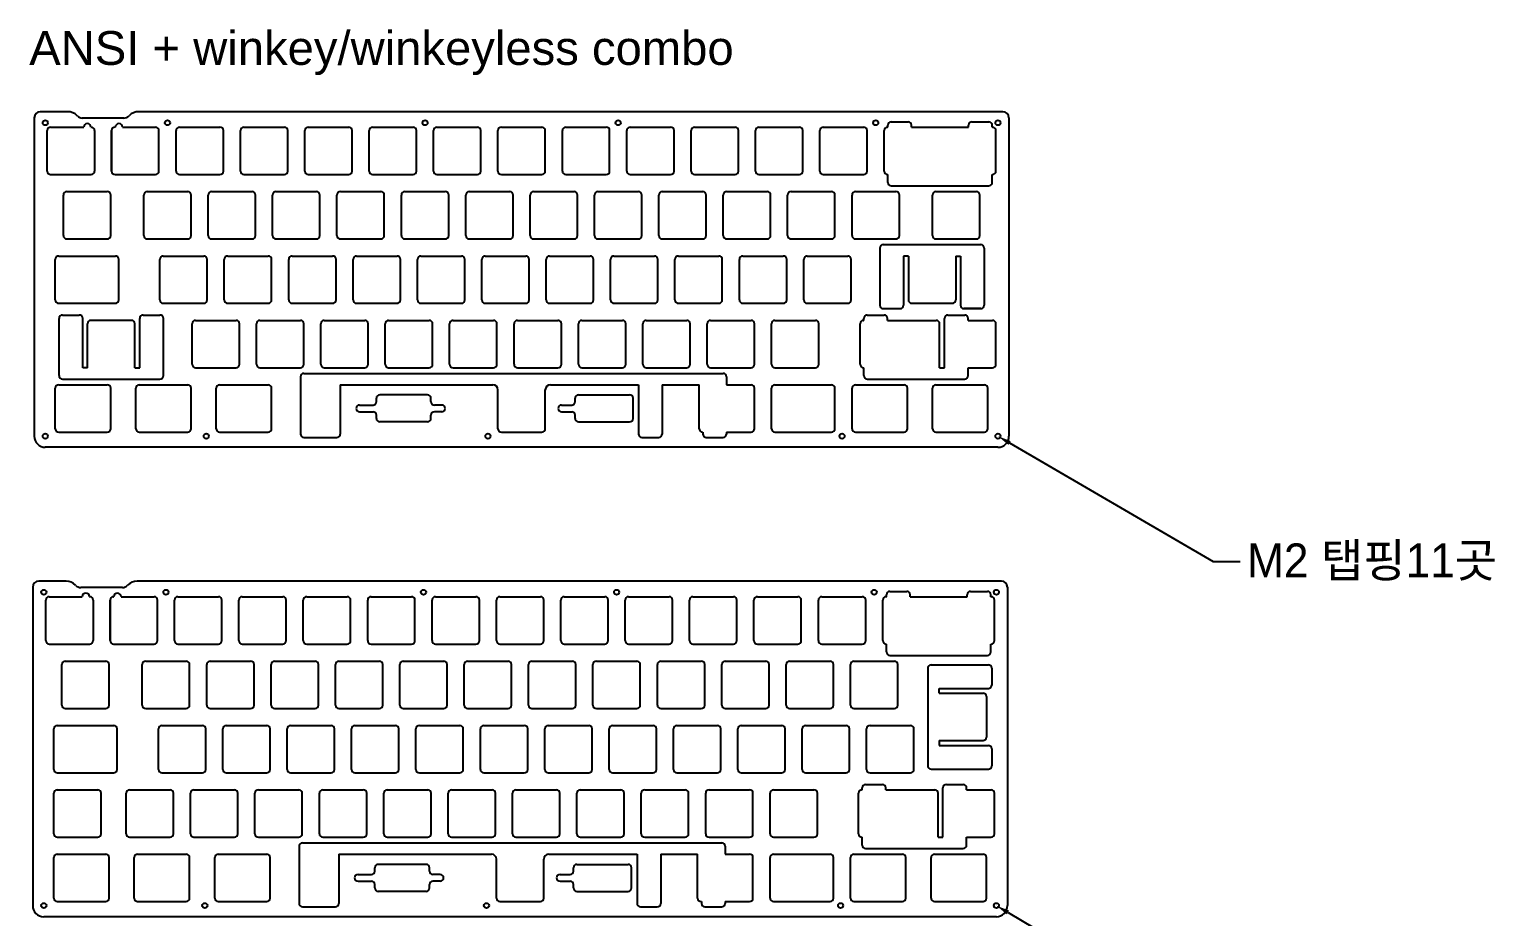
# Model space of a CAD drawing. Header units: millimetres. Extents: x 20 to 1236, y 177 to 796.
# Drawn here: x 802.1 to 1235.7, y 378.3 to 640.9 of the extents above; entities that cross this region are included whole.
import ezdxf
from ezdxf import colors
from ezdxf.entities.mleader import LeaderData, LeaderLine
from ezdxf.math import Vec2, Vec3

# ---------------------------------------------------------------- set-up
doc = ezdxf.new("R2010")
doc.units = ezdxf.units.MM
doc.layers.add('보강판3t', color=30, linetype='Continuous')
doc.styles.get("Standard").update_dxf_attribs({"font": 'arial.ttf'})

msp = doc.modelspace()

# ---------------------------------------------------------------- linework, layer by layer
at = {"layer": '보강판3t', "color": 1}
for p, q in [((813.42, 616.5), (805.35, 616.5)), ((1090.2, 616.5), (834.48, 616.5)), ((803.58, 614.73), (803.58, 520.48)), ((808.43, 611.9), (818.2, 611.9)), ((816.37, 615.21), (816.25, 615.33)), ((830.12, 614.63), (817.78, 614.63)), ((820.35, 611.9), (820.43, 611.9)), ((827.48, 611.9), (827.55, 611.9)), ((829.7, 611.9), (839.48, 611.9)), ((831.54, 615.21), (831.65, 615.33)), ((846.53, 611.9), (858.53, 611.9)), ((865.58, 611.9), (877.58, 611.9)), ((884.63, 611.9), (896.63, 611.9)), ((903.68, 611.9), (915.68, 611.9)), ((922.73, 611.9), (934.73, 611.9)), ((941.78, 611.9), (953.78, 611.9)), ((960.83, 611.9), (972.83, 611.9)), ((979.88, 611.9), (991.88, 611.9)), ((998.93, 611.9), (1010.93, 611.9)), ((1017.98, 611.9), (1029.98, 611.9)), ((1037.03, 611.9), (1049.03, 611.9)), ((1056.08, 611.9), (1056.16, 611.9)), ((1056.16, 611.9), (1056.16, 612.49)), ((1057.16, 613.49), (1062.16, 613.49)), ((1063.16, 611.9), (1063.16, 612.49)), ((1063.16, 611.9), (1080.04, 611.9)), ((1080.04, 611.9), (1080.04, 612.49)), ((1081.04, 613.49), (1086.04, 613.49)), ((1087.04, 611.9), (1087.04, 612.49)), ((1087.04, 611.9), (1087.13, 611.9)), ((1091.97, 614.73), (1091.97, 520.48)), ((807.43, 598.9), (807.43, 610.9)), ((821.43, 610.9), (821.43, 598.9)), ((826.48, 598.9), (826.48, 610.9)), ((826.48, 610.9), (826.48, 598.9)), ((840.48, 598.9), (840.48, 610.9)), ((845.53, 598.9), (845.53, 610.9)), ((859.53, 598.9), (859.53, 610.9)), ((864.58, 598.9), (864.58, 610.9)), ((878.58, 598.9), (878.58, 610.9)), ((883.63, 598.9), (883.63, 610.9)), ((897.63, 598.9), (897.63, 610.9)), ((902.68, 598.9), (902.68, 610.9)), ((916.68, 598.9), (916.68, 610.9)), ((921.73, 598.9), (921.73, 610.9)), ((935.73, 598.9), (935.73, 610.9)), ((940.78, 598.9), (940.78, 610.9)), ((954.78, 598.9), (954.78, 610.9)), ((959.83, 598.9), (959.83, 610.9)), ((973.83, 598.9), (973.83, 610.9)), ((978.88, 598.9), (978.88, 610.9)), ((992.88, 598.9), (992.88, 610.9)), ((997.93, 598.9), (997.93, 610.9)), ((1011.93, 598.9), (1011.93, 610.9)), ((1016.98, 598.9), (1016.98, 610.9)), ((1030.98, 598.9), (1030.98, 610.9)), ((1036.03, 598.9), (1036.03, 610.9)), ((1050.03, 598.9), (1050.03, 610.9)), ((1055.08, 598.9), (1055.08, 610.9)), ((1088.13, 598.9), (1088.13, 610.9)), ((808.43, 597.9), (820.43, 597.9)), ((827.48, 597.9), (839.48, 597.9)), ((846.53, 597.9), (858.53, 597.9)), ((865.58, 597.9), (877.58, 597.9)), ((884.63, 597.9), (896.63, 597.9)), ((903.68, 597.9), (915.68, 597.9)), ((922.73, 597.9), (934.73, 597.9)), ((941.78, 597.9), (953.78, 597.9)), ((960.83, 597.9), (972.83, 597.9)), ((979.88, 597.9), (991.88, 597.9)), ((998.93, 597.9), (1010.93, 597.9)), ((1017.98, 597.9), (1029.98, 597.9)), ((1037.03, 597.9), (1049.03, 597.9)), ((1056.08, 597.9), (1056.16, 597.9)), ((1056.16, 595.55), (1056.16, 597.9)), ((1057.16, 594.55), (1086.04, 594.55)), ((1087.04, 597.9), (1087.13, 597.9)), ((1087.04, 595.55), (1087.04, 597.9)), ((812.19, 579.85), (812.19, 591.85)), ((813.19, 592.85), (825.19, 592.85)), ((826.19, 579.85), (826.19, 591.85)), ((836, 579.85), (836, 591.85)), ((837, 592.85), (849, 592.85)), ((850, 579.85), (850, 591.85)), ((855.05, 579.85), (855.05, 591.85)), ((856.05, 592.85), (868.05, 592.85)), ((869.05, 579.85), (869.05, 591.85)), ((874.1, 579.85), (874.1, 591.85)), ((875.1, 592.85), (887.1, 592.85)), ((888.1, 579.85), (888.1, 591.85)), ((893.15, 579.85), (893.15, 591.85)), ((894.15, 592.85), (906.15, 592.85)), ((907.15, 579.85), (907.15, 591.85)), ((912.2, 579.85), (912.2, 591.85)), ((913.2, 592.85), (925.2, 592.85)), ((926.2, 579.85), (926.2, 591.85)), ((931.25, 579.85), (931.25, 591.85)), ((932.25, 592.85), (944.25, 592.85)), ((945.25, 579.85), (945.25, 591.85)), ((950.3, 579.85), (950.3, 591.85)), ((951.3, 592.85), (963.3, 592.85)), ((964.3, 579.85), (964.3, 591.85)), ((969.35, 579.85), (969.35, 591.85)), ((970.35, 592.85), (982.35, 592.85)), ((983.35, 579.85), (983.35, 591.85)), ((988.4, 579.85), (988.4, 591.85)), ((989.4, 592.85), (1001.4, 592.85)), ((1002.4, 579.85), (1002.4, 591.85)), ((1007.45, 579.85), (1007.45, 591.85)), ((1008.45, 592.85), (1020.45, 592.85)), ((1021.45, 579.85), (1021.45, 591.85)), ((1026.5, 579.85), (1026.5, 591.85)), ((1027.5, 592.85), (1039.5, 592.85)), ((1040.5, 579.85), (1040.5, 591.85)), ((1045.55, 579.85), (1045.55, 591.85)), ((1046.55, 592.85), (1058.55, 592.85)), ((1059.55, 579.85), (1059.55, 591.85)), ((1069.36, 579.85), (1069.36, 591.85)), ((1070.36, 592.85), (1082.36, 592.85)), ((1083.36, 579.85), (1083.36, 591.85)), ((813.19, 578.85), (825.19, 578.85)), ((837, 578.85), (849, 578.85)), ((856.05, 578.85), (868.05, 578.85)), ((875.1, 578.85), (887.1, 578.85)), ((894.15, 578.85), (906.15, 578.85)), ((913.2, 578.85), (925.2, 578.85)), ((932.25, 578.85), (944.25, 578.85)), ((951.3, 578.85), (963.3, 578.85)), ((970.35, 578.85), (982.35, 578.85)), ((989.4, 578.85), (1001.4, 578.85)), ((1008.45, 578.85), (1020.45, 578.85)), ((1027.5, 578.85), (1039.5, 578.85)), ((1046.55, 578.85), (1058.55, 578.85)), ((1054.78, 577.16), (1083.66, 577.16)), ((1070.36, 578.85), (1082.36, 578.85)), ((809.81, 560.8), (809.81, 572.8)), ((810.81, 573.8), (827.57, 573.8)), ((828.57, 560.8), (828.57, 572.8)), ((840.76, 560.8), (840.76, 572.8)), ((841.76, 573.8), (853.76, 573.8)), ((854.76, 560.8), (854.76, 572.8)), ((859.81, 560.8), (859.81, 572.8)), ((860.81, 573.8), (872.81, 573.8)), ((873.81, 560.8), (873.81, 572.8)), ((878.86, 560.8), (878.86, 572.8)), ((879.86, 573.8), (891.86, 573.8)), ((892.86, 560.8), (892.86, 572.8)), ((897.91, 560.8), (897.91, 572.8)), ((898.91, 573.8), (910.91, 573.8)), ((911.91, 560.8), (911.91, 572.8)), ((916.96, 560.8), (916.96, 572.8)), ((917.96, 573.8), (929.96, 573.8)), ((930.96, 560.8), (930.96, 572.8)), ((936.01, 560.8), (936.01, 572.8)), ((937.01, 573.8), (949.01, 573.8)), ((950.01, 560.8), (950.01, 572.8)), ((955.06, 560.8), (955.06, 572.8)), ((956.06, 573.8), (968.06, 573.8)), ((969.06, 560.8), (969.06, 572.8)), ((974.11, 560.8), (974.11, 572.8)), ((975.11, 573.8), (987.11, 573.8)), ((988.11, 560.8), (988.11, 572.8)), ((993.16, 560.8), (993.16, 572.8)), ((994.16, 573.8), (1006.16, 573.8)), ((1007.16, 560.8), (1007.16, 572.8)), ((1012.21, 560.8), (1012.21, 572.8)), ((1013.21, 573.8), (1025.21, 573.8)), ((1026.21, 560.8), (1026.21, 572.8)), ((1031.26, 560.8), (1031.26, 572.8)), ((1032.26, 573.8), (1044.26, 573.8)), ((1045.26, 560.8), (1045.26, 572.8)), ((1053.78, 576.16), (1053.78, 559.22)), ((1060.78, 573.8), (1060.78, 559.22)), ((1062.22, 573.8), (1060.78, 573.8)), ((1062.22, 573.8), (1062.22, 560.8)), ((1076.22, 573.8), (1076.22, 560.8)), ((1076.22, 573.8), (1077.66, 573.8)), ((1077.66, 573.8), (1077.66, 559.22)), ((1084.66, 576.16), (1084.66, 559.22)), ((810.81, 559.8), (827.57, 559.8)), ((841.76, 559.8), (853.76, 559.8)), ((860.81, 559.8), (872.81, 559.8)), ((879.86, 559.8), (891.86, 559.8)), ((898.91, 559.8), (910.91, 559.8)), ((917.96, 559.8), (929.96, 559.8)), ((937.01, 559.8), (949.01, 559.8)), ((956.06, 559.8), (968.06, 559.8)), ((975.11, 559.8), (987.11, 559.8)), ((994.16, 559.8), (1006.16, 559.8)), ((1013.21, 559.8), (1025.21, 559.8)), ((1032.26, 559.8), (1044.26, 559.8)), ((1063.22, 559.8), (1075.22, 559.8)), ((810.9, 538.4), (810.9, 555.34)), ((811.9, 556.34), (816.9, 556.34)), ((817.9, 540.75), (817.9, 555.34)), ((834.77, 540.75), (834.77, 555.34)), ((835.77, 556.34), (840.77, 556.34)), ((841.77, 538.4), (841.77, 555.34)), ((1049.02, 554.75), (1049.02, 555.34)), ((1050.02, 556.34), (1055.02, 556.34)), ((1054.78, 558.22), (1059.78, 558.22)), ((1056.02, 554.75), (1056.02, 555.34)), ((1072.9, 540.75), (1072.9, 555.34)), ((1073.9, 556.34), (1078.9, 556.34)), ((1078.66, 558.22), (1083.66, 558.22)), ((1083.66, 558.22), (1078.66, 558.22)), ((1079.9, 554.75), (1079.9, 555.34)), ((819.33, 540.75), (819.33, 553.75)), ((832.33, 554.75), (820.33, 554.75)), ((833.33, 540.75), (833.33, 553.75)), ((850.29, 541.75), (850.29, 553.75)), ((851.29, 554.75), (863.29, 554.75)), ((864.29, 541.75), (864.29, 553.75)), ((869.34, 541.75), (869.34, 553.75)), ((870.34, 554.75), (882.34, 554.75)), ((883.34, 541.75), (883.34, 553.75)), ((888.39, 541.75), (888.39, 553.75)), ((889.39, 554.75), (901.39, 554.75)), ((902.39, 541.75), (902.39, 553.75)), ((907.44, 541.75), (907.44, 553.75)), ((908.44, 554.75), (920.44, 554.75)), ((921.44, 541.75), (921.44, 553.75)), ((926.49, 541.75), (926.49, 553.75)), ((927.49, 554.75), (939.49, 554.75)), ((940.49, 541.75), (940.49, 553.75)), ((945.54, 541.75), (945.54, 553.75)), ((946.54, 554.75), (958.54, 554.75)), ((959.54, 541.75), (959.54, 553.75)), ((964.59, 541.75), (964.59, 553.75)), ((965.59, 554.75), (977.59, 554.75)), ((978.59, 541.75), (978.59, 553.75)), ((983.64, 541.75), (983.64, 553.75)), ((984.64, 554.75), (996.64, 554.75)), ((997.64, 541.75), (997.64, 553.75)), ((1002.69, 541.75), (1002.69, 553.75)), ((1003.69, 554.75), (1015.69, 554.75)), ((1016.69, 541.75), (1016.69, 553.75)), ((1021.74, 541.75), (1021.74, 553.75)), ((1022.74, 554.75), (1034.74, 554.75)), ((1035.74, 541.75), (1035.74, 553.75)), ((1047.93, 541.75), (1047.93, 553.75)), ((1048.93, 554.75), (1049.02, 554.75)), ((1056.02, 554.75), (1070.46, 554.75)), ((1071.46, 540.75), (1071.46, 553.75)), ((1079.9, 554.75), (1087.13, 554.75)), ((1079.9, 554.75), (1082.36, 554.75)), ((1088.13, 541.75), (1088.13, 553.75)), ((819.33, 540.75), (817.9, 540.75)), ((833.33, 540.75), (834.77, 540.75)), ((851.29, 540.75), (863.29, 540.75)), ((870.34, 540.75), (882.34, 540.75)), ((882.36, 538.06), (882.36, 521.12)), ((883.36, 539.06), (1007.43, 539.06)), ((889.39, 540.75), (901.39, 540.75)), ((908.44, 540.75), (920.44, 540.75)), ((927.49, 540.75), (939.49, 540.75)), ((946.54, 540.75), (958.54, 540.75)), ((965.59, 540.75), (977.59, 540.75)), ((984.64, 540.75), (996.64, 540.75)), ((1003.69, 540.75), (1015.69, 540.75)), ((1008.43, 538.06), (1008.43, 535.7)), ((1022.74, 540.75), (1034.74, 540.75)), ((1048.93, 540.75), (1049.02, 540.75)), ((1049.02, 538.4), (1049.02, 540.75)), ((1071.46, 540.75), (1072.9, 540.75)), ((1079.9, 540.75), (1087.13, 540.75)), ((1079.9, 538.4), (1079.9, 540.75)), ((809.81, 522.7), (809.81, 534.7)), ((810.81, 535.7), (825.19, 535.7)), ((811.9, 537.4), (840.77, 537.4)), ((826.19, 522.7), (826.19, 534.7)), ((833.62, 522.7), (833.62, 534.7)), ((834.62, 535.7), (849, 535.7)), ((850, 522.7), (850, 534.7)), ((857.43, 522.7), (857.43, 534.7)), ((858.43, 535.7), (872.81, 535.7)), ((873.81, 522.7), (873.81, 534.7)), ((894.13, 535.7), (894.13, 521.12)), ((894.13, 535.7), (939.28, 535.7)), ((940.78, 522.7), (940.78, 534.2)), ((954.78, 522.7), (954.78, 534.2)), ((956.28, 535.7), (982.38, 535.7)), ((982.38, 535.7), (982.38, 521.12)), ((989.38, 535.7), (989.38, 521.12)), ((989.38, 535.7), (1000.31, 535.7)), ((1000.31, 522.7), (1000.31, 535.7)), ((1008.43, 535.7), (1015.69, 535.7)), ((1016.69, 522.7), (1016.69, 534.7)), ((1021.74, 522.7), (1021.74, 534.7)), ((1022.74, 535.7), (1039.5, 535.7)), ((1040.5, 522.7), (1040.5, 534.7)), ((1045.55, 522.7), (1045.55, 534.7)), ((1046.55, 535.7), (1060.93, 535.7)), ((1050.02, 537.4), (1078.9, 537.4)), ((1061.93, 522.7), (1061.93, 534.7)), ((1069.36, 522.7), (1069.36, 534.7)), ((1070.36, 535.7), (1084.75, 535.7)), ((1085.75, 522.7), (1085.75, 534.7)), ((899.81, 529.7), (903.81, 529.7)), ((904.81, 530.7), (904.81, 531.7)), ((919.96, 532.7), (905.81, 532.7)), ((920.96, 530.7), (920.96, 531.7)), ((924.15, 529.7), (921.96, 529.7)), ((959.59, 529.7), (962.59, 529.7)), ((963.59, 530.7), (963.59, 531.7)), ((964.59, 532.7), (979.74, 532.7)), ((980.74, 525.7), (980.74, 531.7)), ((899.81, 527.7), (903.81, 527.7)), ((904.81, 525.7), (904.81, 526.7)), ((919.96, 524.7), (905.81, 524.7)), ((920.96, 525.7), (920.96, 526.7)), ((924.15, 527.7), (921.96, 527.7)), ((959.59, 527.7), (962.59, 527.7)), ((963.59, 525.7), (963.59, 526.7)), ((964.59, 524.7), (979.74, 524.7)), ((810.81, 521.7), (825.19, 521.7)), ((834.62, 521.7), (849, 521.7)), ((858.43, 521.7), (872.81, 521.7)), ((941.78, 521.7), (953.78, 521.7)), ((1001.31, 521.7), (1001.43, 521.7)), ((1001.43, 521.7), (1001.43, 521.12)), ((1008.43, 521.7), (1015.69, 521.7)), ((1008.43, 521.7), (1008.43, 521.12)), ((1022.74, 521.7), (1039.5, 521.7)), ((1046.55, 521.7), (1060.93, 521.7)), ((1070.36, 521.7), (1084.75, 521.7)), ((1088.7, 517.21), (806.85, 517.21)), ((883.36, 520.12), (893.13, 520.12)), ((983.38, 520.12), (988.38, 520.12)), ((1002.43, 520.12), (1007.43, 520.12))]:
    msp.add_line(p, q, dxfattribs=at)
at = {"layer": '보강판3t', "color": 2}
for p, q in [((812.98, 477.57), (804.9, 477.57)), ((1089.75, 477.57), (834.03, 477.57)), ((803.13, 475.8), (803.13, 381.55)), ((807.98, 472.97), (817.75, 472.97)), ((815.92, 476.28), (815.8, 476.4)), ((829.68, 475.7), (817.33, 475.7)), ((819.9, 472.97), (819.98, 472.97)), ((827.03, 472.97), (827.1, 472.97)), ((829.25, 472.97), (839.03, 472.97)), ((831.09, 476.28), (831.21, 476.4)), ((846.08, 472.97), (858.08, 472.97)), ((865.13, 472.97), (877.13, 472.97)), ((884.18, 472.97), (896.18, 472.97)), ((903.23, 472.97), (915.23, 472.97)), ((922.28, 472.97), (934.28, 472.97)), ((941.33, 472.97), (953.33, 472.97)), ((960.38, 472.97), (972.38, 472.97)), ((979.43, 472.97), (991.43, 472.97)), ((998.48, 472.97), (1010.48, 472.97)), ((1017.53, 472.97), (1029.53, 472.97)), ((1036.58, 472.97), (1048.58, 472.97)), ((1055.63, 472.97), (1055.72, 472.97)), ((1055.72, 472.97), (1055.72, 473.56)), ((1056.72, 474.56), (1061.72, 474.56)), ((1062.72, 472.97), (1062.72, 473.56)), ((1062.72, 472.97), (1079.59, 472.97)), ((1079.59, 472.97), (1079.59, 473.56)), ((1080.59, 474.56), (1085.59, 474.56)), ((1086.59, 472.97), (1086.59, 473.56)), ((1086.59, 472.97), (1086.68, 472.97)), ((1091.52, 475.8), (1091.52, 381.55)), ((806.98, 459.97), (806.98, 471.97)), ((820.98, 471.97), (820.98, 459.97)), ((826.03, 459.97), (826.03, 471.97)), ((826.03, 471.97), (826.03, 459.97)), ((840.03, 459.97), (840.03, 471.97)), ((845.08, 459.97), (845.08, 471.97)), ((859.08, 459.97), (859.08, 471.97)), ((864.13, 459.97), (864.13, 471.97)), ((878.13, 459.97), (878.13, 471.97)), ((883.18, 459.97), (883.18, 471.97)), ((897.18, 459.97), (897.18, 471.97)), ((902.23, 459.97), (902.23, 471.97)), ((916.23, 459.97), (916.23, 471.97)), ((921.28, 459.97), (921.28, 471.97)), ((935.28, 459.97), (935.28, 471.97)), ((940.33, 459.97), (940.33, 471.97)), ((954.33, 459.97), (954.33, 471.97)), ((959.38, 459.97), (959.38, 471.97)), ((973.38, 459.97), (973.38, 471.97)), ((978.43, 459.97), (978.43, 471.97)), ((992.43, 459.97), (992.43, 471.97)), ((997.48, 459.97), (997.48, 471.97)), ((1011.48, 459.97), (1011.48, 471.97)), ((1016.53, 459.97), (1016.53, 471.97)), ((1030.53, 459.97), (1030.53, 471.97)), ((1035.58, 459.97), (1035.58, 471.97)), ((1049.58, 459.97), (1049.58, 471.97)), ((1054.63, 459.97), (1054.63, 471.97)), ((1087.68, 459.97), (1087.68, 471.97)), ((807.98, 458.97), (819.98, 458.97)), ((827.03, 458.97), (839.03, 458.97)), ((846.08, 458.97), (858.08, 458.97)), ((865.13, 458.97), (877.13, 458.97)), ((884.18, 458.97), (896.18, 458.97)), ((903.23, 458.97), (915.23, 458.97)), ((922.28, 458.97), (934.28, 458.97)), ((941.33, 458.97), (953.33, 458.97)), ((960.38, 458.97), (972.38, 458.97)), ((979.43, 458.97), (991.43, 458.97)), ((998.48, 458.97), (1010.48, 458.97)), ((1017.53, 458.97), (1029.53, 458.97)), ((1036.58, 458.97), (1048.58, 458.97)), ((1055.63, 458.97), (1055.72, 458.97)), ((1055.72, 456.62), (1055.72, 458.97)), ((1056.72, 455.62), (1085.59, 455.62)), ((1086.59, 458.97), (1086.68, 458.97)), ((1086.59, 456.62), (1086.59, 458.97)), ((811.74, 440.92), (811.74, 452.92)), ((812.74, 453.92), (824.74, 453.92)), ((825.74, 440.92), (825.74, 452.92)), ((835.55, 440.92), (835.55, 452.92)), ((836.55, 453.92), (848.55, 453.92)), ((849.55, 440.92), (849.55, 452.92)), ((854.6, 440.92), (854.6, 452.92)), ((855.6, 453.92), (867.6, 453.92)), ((868.6, 440.92), (868.6, 452.92)), ((873.65, 440.92), (873.65, 452.92)), ((874.65, 453.92), (886.65, 453.92)), ((887.65, 440.92), (887.65, 452.92)), ((892.7, 440.92), (892.7, 452.92)), ((893.7, 453.92), (905.7, 453.92)), ((906.7, 440.92), (906.7, 452.92)), ((911.75, 440.92), (911.75, 452.92)), ((912.75, 453.92), (924.75, 453.92)), ((925.75, 440.92), (925.75, 452.92)), ((930.8, 440.92), (930.8, 452.92)), ((931.8, 453.92), (943.8, 453.92)), ((944.8, 440.92), (944.8, 452.92)), ((949.85, 440.92), (949.85, 452.92)), ((950.85, 453.92), (962.85, 453.92)), ((963.85, 440.92), (963.85, 452.92)), ((968.9, 440.92), (968.9, 452.92)), ((969.9, 453.92), (981.9, 453.92)), ((982.9, 440.92), (982.9, 452.92)), ((987.95, 440.92), (987.95, 452.92)), ((988.95, 453.92), (1000.95, 453.92)), ((1001.95, 440.92), (1001.95, 452.92)), ((1007, 440.92), (1007, 452.92)), ((1008, 453.92), (1020, 453.92)), ((1021, 440.92), (1021, 452.92)), ((1026.05, 440.92), (1026.05, 452.92)), ((1027.05, 453.92), (1039.05, 453.92)), ((1040.05, 440.92), (1040.05, 452.92)), ((1045.1, 440.92), (1045.1, 452.92)), ((1046.1, 453.92), (1058.1, 453.92)), ((1059.1, 440.92), (1059.1, 452.92)), ((1067.94, 451.84), (1067.94, 422.96)), ((1068.94, 452.84), (1085.88, 452.84)), ((1086.88, 451.84), (1086.88, 446.84)), ((1071.3, 445.84), (1085.88, 445.84)), ((1071.3, 444.4), (1071.3, 445.84)), ((1071.3, 444.4), (1084.3, 444.4)), ((1085.3, 443.4), (1085.3, 431.4)), ((812.74, 439.92), (824.74, 439.92)), ((836.55, 439.92), (848.55, 439.92)), ((855.6, 439.92), (867.6, 439.92)), ((874.65, 439.92), (886.65, 439.92)), ((893.7, 439.92), (905.7, 439.92)), ((912.75, 439.92), (924.75, 439.92)), ((931.8, 439.92), (943.8, 439.92)), ((950.85, 439.92), (962.85, 439.92)), ((969.9, 439.92), (981.9, 439.92)), ((988.95, 439.92), (1000.95, 439.92)), ((1008, 439.92), (1020, 439.92)), ((1027.05, 439.92), (1039.05, 439.92)), ((1046.1, 439.92), (1058.1, 439.92)), ((809.36, 421.87), (809.36, 433.87)), ((810.36, 434.87), (827.12, 434.87)), ((828.12, 421.87), (828.12, 433.87)), ((840.32, 421.87), (840.32, 433.87)), ((841.32, 434.87), (853.32, 434.87)), ((854.32, 421.87), (854.32, 433.87)), ((859.37, 421.87), (859.37, 433.87)), ((860.37, 434.87), (872.37, 434.87)), ((873.37, 421.87), (873.37, 433.87)), ((878.42, 421.87), (878.42, 433.87)), ((879.42, 434.87), (891.42, 434.87)), ((892.42, 421.87), (892.42, 433.87)), ((897.47, 421.87), (897.47, 433.87)), ((898.47, 434.87), (910.47, 434.87)), ((911.47, 421.87), (911.47, 433.87)), ((916.52, 421.87), (916.52, 433.87)), ((917.52, 434.87), (929.52, 434.87)), ((930.52, 421.87), (930.52, 433.87)), ((935.57, 421.87), (935.57, 433.87)), ((936.57, 434.87), (948.57, 434.87)), ((949.57, 421.87), (949.57, 433.87)), ((954.62, 421.87), (954.62, 433.87)), ((955.62, 434.87), (967.62, 434.87)), ((968.62, 421.87), (968.62, 433.87)), ((973.67, 421.87), (973.67, 433.87)), ((974.67, 434.87), (986.67, 434.87)), ((987.67, 421.87), (987.67, 433.87)), ((992.72, 421.87), (992.72, 433.87)), ((993.72, 434.87), (1005.72, 434.87)), ((1006.72, 421.87), (1006.72, 433.87)), ((1011.77, 421.87), (1011.77, 433.87)), ((1012.77, 434.87), (1024.77, 434.87)), ((1025.77, 421.87), (1025.77, 433.87)), ((1030.82, 421.87), (1030.82, 433.87)), ((1031.82, 434.87), (1043.82, 434.87)), ((1044.82, 421.87), (1044.82, 433.87)), ((1049.87, 421.87), (1049.87, 433.87)), ((1050.87, 434.87), (1062.87, 434.87)), ((1063.87, 421.87), (1063.87, 433.87)), ((1071.3, 430.4), (1084.3, 430.4)), ((1071.3, 430.4), (1071.3, 428.96)), ((1071.3, 428.96), (1085.88, 428.96)), ((1086.88, 427.96), (1086.88, 422.96)), ((810.36, 420.87), (827.12, 420.87)), ((841.32, 420.87), (853.32, 420.87)), ((860.37, 420.87), (872.37, 420.87)), ((879.42, 420.87), (891.42, 420.87)), ((898.47, 420.87), (910.47, 420.87)), ((917.52, 420.87), (929.52, 420.87)), ((936.57, 420.87), (948.57, 420.87)), ((955.62, 420.87), (967.62, 420.87)), ((974.67, 420.87), (986.67, 420.87)), ((993.72, 420.87), (1005.72, 420.87)), ((1012.77, 420.87), (1024.77, 420.87)), ((1031.82, 420.87), (1043.82, 420.87)), ((1050.87, 420.87), (1062.87, 420.87)), ((1068.94, 421.96), (1085.88, 421.96)), ((1048.57, 415.82), (1048.57, 416.41)), ((1049.57, 417.41), (1054.57, 417.41)), ((1055.57, 415.82), (1055.57, 416.41)), ((1072.45, 401.82), (1072.45, 416.41)), ((1073.45, 417.41), (1078.45, 417.41)), ((1079.45, 415.82), (1079.45, 416.41)), ((809.36, 402.82), (809.36, 414.82)), ((810.36, 415.82), (822.36, 415.82)), ((823.36, 402.82), (823.36, 414.82)), ((830.79, 402.82), (830.79, 414.82)), ((831.79, 415.82), (843.79, 415.82)), ((844.79, 402.82), (844.79, 414.82)), ((849.84, 402.82), (849.84, 414.82)), ((850.84, 415.82), (862.84, 415.82)), ((863.84, 402.82), (863.84, 414.82)), ((868.89, 402.82), (868.89, 414.82)), ((869.89, 415.82), (881.89, 415.82)), ((882.89, 402.82), (882.89, 414.82)), ((887.94, 402.82), (887.94, 414.82)), ((888.94, 415.82), (900.94, 415.82)), ((901.94, 402.82), (901.94, 414.82)), ((906.99, 402.82), (906.99, 414.82)), ((907.99, 415.82), (919.99, 415.82)), ((920.99, 402.82), (920.99, 414.82)), ((926.04, 402.82), (926.04, 414.82)), ((927.04, 415.82), (939.04, 415.82)), ((940.04, 402.82), (940.04, 414.82)), ((945.09, 402.82), (945.09, 414.82)), ((946.09, 415.82), (958.09, 415.82)), ((959.09, 402.82), (959.09, 414.82)), ((964.14, 402.82), (964.14, 414.82)), ((965.14, 415.82), (977.14, 415.82)), ((978.14, 402.82), (978.14, 414.82)), ((983.19, 402.82), (983.19, 414.82)), ((984.19, 415.82), (996.19, 415.82)), ((997.19, 402.82), (997.19, 414.82)), ((1002.24, 402.82), (1002.24, 414.82)), ((1003.24, 415.82), (1015.24, 415.82)), ((1016.24, 402.82), (1016.24, 414.82)), ((1021.29, 402.82), (1021.29, 414.82)), ((1022.29, 415.82), (1034.29, 415.82)), ((1035.29, 402.82), (1035.29, 414.82)), ((1047.49, 402.82), (1047.49, 414.82)), ((1048.49, 415.82), (1048.57, 415.82)), ((1055.57, 415.82), (1070.01, 415.82)), ((1071.01, 401.82), (1071.01, 414.82)), ((1079.45, 415.82), (1086.68, 415.82)), ((1079.45, 415.82), (1081.92, 415.82)), ((1087.68, 402.82), (1087.68, 414.82)), ((810.36, 401.82), (822.36, 401.82)), ((831.79, 401.82), (843.79, 401.82)), ((850.84, 401.82), (862.84, 401.82)), ((869.89, 401.82), (881.89, 401.82)), ((881.92, 399.13), (881.92, 382.19)), ((882.92, 400.13), (1006.98, 400.13)), ((888.94, 401.82), (900.94, 401.82)), ((907.99, 401.82), (919.99, 401.82)), ((927.04, 401.82), (939.04, 401.82)), ((946.09, 401.82), (958.09, 401.82)), ((965.14, 401.82), (977.14, 401.82)), ((984.19, 401.82), (996.19, 401.82)), ((1003.24, 401.82), (1015.24, 401.82)), ((1007.98, 399.13), (1007.98, 396.77)), ((1022.29, 401.82), (1034.29, 401.82)), ((1048.49, 401.82), (1048.57, 401.82)), ((1048.57, 399.47), (1048.57, 401.82)), ((1071.01, 401.82), (1072.45, 401.82)), ((1079.45, 401.82), (1086.68, 401.82)), ((1079.45, 399.47), (1079.45, 401.82)), ((809.36, 383.77), (809.36, 395.77)), ((810.36, 396.77), (824.74, 396.77)), ((825.74, 383.77), (825.74, 395.77)), ((833.17, 383.77), (833.17, 395.77)), ((834.17, 396.77), (848.55, 396.77)), ((849.55, 383.77), (849.55, 395.77)), ((856.99, 383.77), (856.99, 395.77)), ((857.99, 396.77), (872.37, 396.77)), ((873.37, 383.77), (873.37, 395.77)), ((893.68, 396.77), (893.68, 382.19)), ((893.68, 396.77), (938.83, 396.77)), ((940.33, 383.77), (940.33, 395.27)), ((954.33, 383.77), (954.33, 395.27)), ((955.83, 396.77), (981.93, 396.77)), ((981.93, 396.77), (981.93, 382.19)), ((988.93, 396.77), (988.93, 382.19)), ((988.93, 396.77), (999.86, 396.77)), ((999.86, 383.77), (999.86, 396.77)), ((1007.98, 396.77), (1015.24, 396.77)), ((1016.24, 383.77), (1016.24, 395.77)), ((1021.29, 383.77), (1021.29, 395.77)), ((1022.29, 396.77), (1039.05, 396.77)), ((1040.05, 383.77), (1040.05, 395.77)), ((1045.1, 383.77), (1045.1, 395.77)), ((1046.1, 396.77), (1060.49, 396.77)), ((1049.57, 398.47), (1078.45, 398.47)), ((1061.49, 383.77), (1061.49, 395.77)), ((1068.92, 383.77), (1068.92, 395.77)), ((1069.92, 396.77), (1084.3, 396.77)), ((1085.3, 383.77), (1085.3, 395.77)), ((899.37, 390.77), (903.37, 390.77)), ((904.37, 391.77), (904.37, 392.77)), ((919.52, 393.77), (905.37, 393.77)), ((920.52, 391.77), (920.52, 392.77)), ((923.7, 390.77), (921.52, 390.77)), ((959.14, 390.77), (962.14, 390.77)), ((963.14, 391.77), (963.14, 392.77)), ((964.14, 393.77), (979.29, 393.77)), ((980.29, 386.77), (980.29, 392.77)), ((899.37, 388.77), (903.37, 388.77)), ((904.37, 386.77), (904.37, 387.77)), ((920.52, 386.77), (920.52, 387.77)), ((923.7, 388.77), (921.52, 388.77)), ((959.14, 388.77), (962.14, 388.77)), ((963.14, 386.77), (963.14, 387.77)), ((810.36, 382.77), (824.74, 382.77)), ((834.17, 382.77), (848.55, 382.77)), ((857.99, 382.77), (872.37, 382.77)), ((919.52, 385.77), (905.37, 385.77)), ((941.33, 382.77), (953.33, 382.77)), ((964.14, 385.77), (979.29, 385.77)), ((1000.86, 382.77), (1000.98, 382.77)), ((1000.98, 382.77), (1000.98, 382.19)), ((1007.98, 382.77), (1015.24, 382.77)), ((1007.98, 382.77), (1007.98, 382.19)), ((1022.29, 382.77), (1039.05, 382.77)), ((1046.1, 382.77), (1060.49, 382.77)), ((1069.92, 382.77), (1084.3, 382.77)), ((1088.25, 378.28), (806.4, 378.28)), ((882.92, 381.19), (892.68, 381.19)), ((982.93, 381.19), (987.93, 381.19)), ((1001.98, 381.19), (1006.98, 381.19))]:
    msp.add_line(p, q, dxfattribs=at)
at = {"layer": '보강판3t', "color": 1}
for centre in [(806.85, 613.23), (843, 613.23), (919.2, 613.23), (976.35, 613.23), (1052.55, 613.23), (1088.7, 613.23), (806.85, 520.48), (854.49, 520.48), (937.83, 520.48), (1042.61, 520.48), (1088.7, 520.48)]:
    msp.add_circle(centre, 0.75, dxfattribs=at)
at = {"layer": '보강판3t', "color": 2}
for centre in [(806.4, 474.3), (842.55, 474.3), (918.75, 474.3), (975.9, 474.3), (1052.1, 474.3), (1088.25, 474.3), (806.4, 381.55), (854.04, 381.55), (937.38, 381.55), (1042.16, 381.55), (1088.25, 381.55)]:
    msp.add_circle(centre, 0.75, dxfattribs=at)
at = {"layer": '보강판3t', "color": 1}
for centre, radius, start, end in [((805.35, 614.73), 1.77, 90, 180), ((813.42, 612.5), 4, 45.0314, 90), ((834.48, 612.5), 4, 90, 134.9686), ((1090.2, 614.73), 1.77, 0, 90), ((808.43, 610.9), 1, 90, 180), ((817.78, 616.63), 2, 225.0314, 270), ((820.43, 610.9), 1, 0, 90), ((827.48, 610.9), 1, 90, 180), ((827.48, 610.9), 1, 90, 180), ((830.12, 616.63), 2, 270, 314.9686), ((839.48, 610.9), 1, 0, 90), ((846.53, 610.9), 1, 90, 180), ((858.53, 610.9), 1, 0, 90), ((865.58, 610.9), 1, 90, 180), ((877.58, 610.9), 1, 0, 90), ((884.63, 610.9), 1, 90, 180), ((896.63, 610.9), 1, 0, 90), ((903.68, 610.9), 1, 90, 180), ((915.68, 610.9), 1, 0, 90), ((922.73, 610.9), 1, 90, 180), ((934.73, 610.9), 1, 0, 90), ((941.78, 610.9), 1, 90, 180), ((953.78, 610.9), 1, 0, 90), ((960.83, 610.9), 1, 90, 180), ((972.83, 610.9), 1, 0, 90), ((979.88, 610.9), 1, 90, 180), ((991.88, 610.9), 1, 0, 90), ((998.93, 610.9), 1, 90, 180), ((1010.93, 610.9), 1, 0, 90), ((1017.98, 610.9), 1, 90, 180), ((1029.98, 610.9), 1, 0, 90), ((1037.03, 610.9), 1, 90, 180), ((1049.03, 610.9), 1, 0, 90), ((1056.08, 610.9), 1, 90, 180), ((1057.16, 612.49), 1, 90, 180), ((1062.16, 612.49), 1, 360, 90), ((1081.04, 612.49), 1, 90, 180), ((1086.04, 612.49), 1, 360, 90), ((1087.13, 610.9), 1, 0, 90), ((808.43, 598.9), 1, 180, 270), ((820.43, 598.9), 1, 270, 0), ((827.48, 598.9), 1, 180, 270), ((839.48, 598.9), 1, 270, 0), ((846.53, 598.9), 1, 180, 270), ((858.53, 598.9), 1, 270, 0), ((865.58, 598.9), 1, 180, 270), ((877.58, 598.9), 1, 270, 0), ((884.63, 598.9), 1, 180, 270), ((896.63, 598.9), 1, 270, 0), ((903.68, 598.9), 1, 180, 270), ((915.68, 598.9), 1, 270, 0), ((922.73, 598.9), 1, 180, 270), ((934.73, 598.9), 1, 270, 0), ((941.78, 598.9), 1, 180, 270), ((953.78, 598.9), 1, 270, 0), ((960.83, 598.9), 1, 180, 270), ((972.83, 598.9), 1, 270, 0), ((979.88, 598.9), 1, 180, 270), ((991.88, 598.9), 1, 270, 0), ((998.93, 598.9), 1, 180, 270), ((1010.93, 598.9), 1, 270, 0), ((1017.98, 598.9), 1, 180, 270), ((1029.98, 598.9), 1, 270, 0), ((1037.03, 598.9), 1, 180, 270), ((1049.03, 598.9), 1, 270, 0), ((1056.08, 598.9), 1, 180, 270), ((1087.13, 598.9), 1, 270, 0), ((1057.16, 595.55), 1, 180, 270), ((1086.04, 595.55), 1, 270, 360), ((813.19, 591.85), 1, 90, 180), ((825.19, 591.85), 1, 0, 90), ((837, 591.85), 1, 90, 180), ((849, 591.85), 1, 0, 90), ((856.05, 591.85), 1, 90, 180), ((868.05, 591.85), 1, 0, 90), ((875.1, 591.85), 1, 90, 180), ((887.1, 591.85), 1, 0, 90), ((894.15, 591.85), 1, 90, 180), ((906.15, 591.85), 1, 0, 90), ((913.2, 591.85), 1, 90, 180), ((925.2, 591.85), 1, 0, 90), ((932.25, 591.85), 1, 90, 180), ((944.25, 591.85), 1, 0, 90), ((951.3, 591.85), 1, 90, 180), ((963.3, 591.85), 1, 0, 90), ((970.35, 591.85), 1, 90, 180), ((982.35, 591.85), 1, 0, 90), ((989.4, 591.85), 1, 90, 180), ((1001.4, 591.85), 1, 0, 90), ((1008.45, 591.85), 1, 90, 180), ((1020.45, 591.85), 1, 0, 90), ((1027.5, 591.85), 1, 90, 180), ((1039.5, 591.85), 1, 0, 90), ((1046.55, 591.85), 1, 90, 180), ((1058.55, 591.85), 1, 0, 90), ((1070.36, 591.85), 1, 90, 180), ((1082.36, 591.85), 1, 0, 90), ((813.19, 579.85), 1, 180, 270), ((825.19, 579.85), 1, 270, 0), ((837, 579.85), 1, 180, 270), ((849, 579.85), 1, 270, 0), ((856.05, 579.85), 1, 180, 270), ((868.05, 579.85), 1, 270, 0), ((875.1, 579.85), 1, 180, 270), ((887.1, 579.85), 1, 270, 0), ((894.15, 579.85), 1, 180, 270), ((906.15, 579.85), 1, 270, 0), ((913.2, 579.85), 1, 180, 270), ((925.2, 579.85), 1, 270, 0), ((932.25, 579.85), 1, 180, 270), ((944.25, 579.85), 1, 270, 0), ((951.3, 579.85), 1, 180, 270), ((963.3, 579.85), 1, 270, 0), ((970.35, 579.85), 1, 180, 270), ((982.35, 579.85), 1, 270, 0), ((989.4, 579.85), 1, 180, 270), ((1001.4, 579.85), 1, 270, 0), ((1008.45, 579.85), 1, 180, 270), ((1020.45, 579.85), 1, 270, 0), ((1027.5, 579.85), 1, 180, 270), ((1039.5, 579.85), 1, 270, 0), ((1046.55, 579.85), 1, 180, 270), ((1054.78, 576.16), 1, 90, 180), ((1058.55, 579.85), 1, 270, 0), ((1070.36, 579.85), 1, 180, 270), ((1082.36, 579.85), 1, 270, 0), ((1083.66, 576.16), 1, 0, 90), ((810.81, 572.8), 1, 90, 180), ((827.57, 572.8), 1, 0, 90), ((841.76, 572.8), 1, 90, 180), ((853.76, 572.8), 1, 0, 90), ((860.81, 572.8), 1, 90, 180), ((872.81, 572.8), 1, 0, 90), ((879.86, 572.8), 1, 90, 180), ((891.86, 572.8), 1, 0, 90), ((898.91, 572.8), 1, 90, 180), ((910.91, 572.8), 1, 0, 90), ((917.96, 572.8), 1, 90, 180), ((929.96, 572.8), 1, 0, 90), ((937.01, 572.8), 1, 90, 180), ((949.01, 572.8), 1, 0, 90), ((956.06, 572.8), 1, 90, 180), ((968.06, 572.8), 1, 0, 90), ((975.11, 572.8), 1, 90, 180), ((987.11, 572.8), 1, 0, 90), ((994.16, 572.8), 1, 90, 180), ((1006.16, 572.8), 1, 0, 90), ((1013.21, 572.8), 1, 90, 180), ((1025.21, 572.8), 1, 0, 90), ((1032.26, 572.8), 1, 90, 180), ((1044.26, 572.8), 1, 0, 90), ((810.81, 560.8), 1, 180, 270), ((827.57, 560.8), 1, 270, 0), ((841.76, 560.8), 1, 180, 270), ((853.76, 560.8), 1, 270, 0), ((860.81, 560.8), 1, 180, 270), ((872.81, 560.8), 1, 270, 0), ((879.86, 560.8), 1, 180, 270), ((891.86, 560.8), 1, 270, 0), ((898.91, 560.8), 1, 180, 270), ((910.91, 560.8), 1, 270, 0), ((917.96, 560.8), 1, 180, 270), ((929.96, 560.8), 1, 270, 0), ((937.01, 560.8), 1, 180, 270), ((949.01, 560.8), 1, 270, 0), ((956.06, 560.8), 1, 180, 270), ((968.06, 560.8), 1, 270, 0), ((975.11, 560.8), 1, 180, 270), ((987.11, 560.8), 1, 270, 0), ((994.16, 560.8), 1, 180, 270), ((1006.16, 560.8), 1, 270, 0), ((1013.21, 560.8), 1, 180, 270), ((1025.21, 560.8), 1, 270, 0), ((1032.26, 560.8), 1, 180, 270), ((1044.26, 560.8), 1, 270, 0), ((1063.22, 560.8), 1, 180, 270), ((1075.22, 560.8), 1, 270, 360), ((811.9, 555.34), 1, 90, 180), ((816.9, 555.34), 1, 360, 90), ((835.77, 555.34), 1, 90, 180), ((840.77, 555.34), 1, 360, 90), ((1050.02, 555.34), 1, 90, 180), ((1054.78, 559.22), 1, 180, 270), ((1055.02, 555.34), 1, 360, 90), ((1059.78, 559.22), 1, 270, 0), ((1073.9, 555.34), 1, 90, 180), ((1078.66, 559.22), 1, 180, 270), ((1078.9, 555.34), 1, 360, 90), ((1083.66, 559.22), 1, 270, 0), ((1083.66, 559.22), 1, 270, 360), ((820.33, 553.75), 1, 90, 180), ((832.33, 553.75), 1, 0, 90), ((851.29, 553.75), 1, 90, 180), ((863.29, 553.75), 1, 0, 90), ((870.34, 553.75), 1, 90, 180), ((882.34, 553.75), 1, 0, 90), ((889.39, 553.75), 1, 90, 180), ((901.39, 553.75), 1, 0, 90), ((908.44, 553.75), 1, 90, 180), ((920.44, 553.75), 1, 0, 90), ((927.49, 553.75), 1, 90, 180), ((939.49, 553.75), 1, 0, 90), ((946.54, 553.75), 1, 90, 180), ((958.54, 553.75), 1, 0, 90), ((965.59, 553.75), 1, 90, 180), ((977.59, 553.75), 1, 0, 90), ((984.64, 553.75), 1, 90, 180), ((996.64, 553.75), 1, 0, 90), ((1003.69, 553.75), 1, 90, 180), ((1015.69, 553.75), 1, 0, 90), ((1022.74, 553.75), 1, 90, 180), ((1034.74, 553.75), 1, 0, 90), ((1048.93, 553.75), 1, 90, 180), ((1070.46, 553.75), 1, 0, 90), ((1087.13, 553.75), 1, 0, 90), ((811.9, 538.4), 1, 180, 270), ((840.77, 538.4), 1, 270, 360), ((851.29, 541.75), 1, 180, 270), ((863.29, 541.75), 1, 270, 0), ((870.34, 541.75), 1, 180, 270), ((882.34, 541.75), 1, 270, 0), ((883.36, 538.06), 1, 90, 180), ((889.39, 541.75), 1, 180, 270), ((901.39, 541.75), 1, 270, 0), ((908.44, 541.75), 1, 180, 270), ((920.44, 541.75), 1, 270, 0), ((927.49, 541.75), 1, 180, 270), ((939.49, 541.75), 1, 270, 0), ((946.54, 541.75), 1, 180, 270), ((958.54, 541.75), 1, 270, 0), ((965.59, 541.75), 1, 180, 270), ((977.59, 541.75), 1, 270, 0), ((984.64, 541.75), 1, 180, 270), ((996.64, 541.75), 1, 270, 0), ((1003.69, 541.75), 1, 180, 270), ((1007.43, 538.06), 1, 0, 90), ((1015.69, 541.75), 1, 270, 0), ((1022.74, 541.75), 1, 180, 270), ((1034.74, 541.75), 1, 270, 0), ((1048.93, 541.75), 1, 180, 270), ((1050.02, 538.4), 1, 180, 270), ((1078.9, 538.4), 1, 270, 360), ((1087.13, 541.75), 1, 270, 0), ((810.81, 534.7), 1, 90, 180), ((825.19, 534.7), 1, 0, 90), ((834.62, 534.7), 1, 90, 180), ((849, 534.7), 1, 0, 90), ((858.43, 534.7), 1, 90, 180), ((872.81, 534.7), 1, 0, 90), ((939.28, 534.2), 1.5, 0, 90), ((956.28, 534.2), 1.5, 90, 180), ((1015.69, 534.7), 1, 0, 90), ((1022.74, 534.7), 1, 90, 180), ((1039.5, 534.7), 1, 0, 90), ((1046.55, 534.7), 1, 90, 180), ((1060.93, 534.7), 1, 0, 90), ((1070.36, 534.7), 1, 90, 180), ((1084.75, 534.7), 1, 0, 90), ((899.81, 528.7), 1, 90, 180), ((903.81, 530.7), 1, 270, 0), ((905.81, 531.7), 1, 90, 180), ((919.96, 531.7), 1, 360, 90), ((921.96, 530.7), 1, 180, 270), ((924.15, 528.7), 1, 0, 90), ((959.59, 528.7), 1, 90, 180), ((962.59, 530.7), 1, 270, 0), ((964.59, 531.7), 1, 90, 180), ((979.74, 531.7), 1, 0, 90), ((899.81, 528.7), 1, 180, 270), ((903.81, 526.7), 1, 0, 90), ((905.81, 525.7), 1, 180, 270), ((919.96, 525.7), 1, 270, 0), ((921.96, 526.7), 1, 90, 180), ((924.15, 528.7), 1, 270, 0), ((959.59, 528.7), 1, 180, 270), ((962.59, 526.7), 1, 0, 90), ((964.59, 525.7), 1, 180, 270), ((979.74, 525.7), 1, 270, 0), ((806.85, 520.48), 3.27, 180, 270), ((810.81, 522.7), 1, 180, 270), ((825.19, 522.7), 1, 270, 0), ((834.62, 522.7), 1, 180, 270), ((849, 522.7), 1, 270, 0), ((858.43, 522.7), 1, 180, 270), ((872.81, 522.7), 1, 270, 0), ((883.36, 521.12), 1, 180, 270), ((893.13, 521.12), 1, 270, 0), ((941.78, 522.7), 1, 180, 270), ((953.78, 522.7), 1, 270, 0), ((983.38, 521.12), 1, 180, 270), ((988.38, 521.12), 1, 270, 0), ((1001.31, 522.7), 1, 180, 270), ((1002.43, 521.12), 1, 180, 270), ((1007.43, 521.12), 1, 270, 0), ((1015.69, 522.7), 1, 270, 0), ((1022.74, 522.7), 1, 180, 270), ((1039.5, 522.7), 1, 270, 0), ((1046.55, 522.7), 1, 180, 270), ((1060.93, 522.7), 1, 270, 0), ((1070.36, 522.7), 1, 180, 270), ((1084.75, 522.7), 1, 270, 0), ((1088.7, 520.48), 3.27, 270, 0)]:
    msp.add_arc(centre, radius, start, end, dxfattribs=at)
at = {"layer": '보강판3t', "color": 1, "linetype": 'Continuous'}
for centre in [(819.28, 611.9), (828.63, 611.9)]:
    msp.add_arc(centre, 1.07, 0, 180, dxfattribs=at)
at = {"layer": '보강판3t', "color": 2}
for centre, radius, start, end in [((804.9, 475.8), 1.77, 90, 180), ((812.98, 473.57), 4, 45.0314, 90), ((834.03, 473.57), 4, 90, 134.9686), ((1089.75, 475.8), 1.77, 0, 90), ((807.98, 471.97), 1, 90, 180), ((817.33, 477.7), 2, 225.0314, 270), ((819.98, 471.97), 1, 0, 90), ((827.03, 471.97), 1, 90, 180), ((827.03, 471.97), 1, 90, 180), ((829.68, 477.7), 2, 270, 314.9686), ((839.03, 471.97), 1, 0, 90), ((846.08, 471.97), 1, 90, 180), ((858.08, 471.97), 1, 0, 90), ((865.13, 471.97), 1, 90, 180), ((877.13, 471.97), 1, 0, 90), ((884.18, 471.97), 1, 90, 180), ((896.18, 471.97), 1, 0, 90), ((903.23, 471.97), 1, 90, 180), ((915.23, 471.97), 1, 0, 90), ((922.28, 471.97), 1, 90, 180), ((934.28, 471.97), 1, 0, 90), ((941.33, 471.97), 1, 90, 180), ((953.33, 471.97), 1, 0, 90), ((960.38, 471.97), 1, 90, 180), ((972.38, 471.97), 1, 0, 90), ((979.43, 471.97), 1, 90, 180), ((991.43, 471.97), 1, 0, 90), ((998.48, 471.97), 1, 90, 180), ((1010.48, 471.97), 1, 0, 90), ((1017.53, 471.97), 1, 90, 180), ((1029.53, 471.97), 1, 0, 90), ((1036.58, 471.97), 1, 90, 180), ((1048.58, 471.97), 1, 0, 90), ((1055.63, 471.97), 1, 90, 180), ((1056.72, 473.56), 1, 90, 180), ((1061.72, 473.56), 1, 360, 90), ((1080.59, 473.56), 1, 90, 180), ((1085.59, 473.56), 1, 360, 90), ((1086.68, 471.97), 1, 0, 90), ((807.98, 459.97), 1, 180, 270), ((819.98, 459.97), 1, 270, 0), ((827.03, 459.97), 1, 180, 270), ((839.03, 459.97), 1, 270, 0), ((846.08, 459.97), 1, 180, 270), ((858.08, 459.97), 1, 270, 0), ((865.13, 459.97), 1, 180, 270), ((877.13, 459.97), 1, 270, 0), ((884.18, 459.97), 1, 180, 270), ((896.18, 459.97), 1, 270, 0), ((903.23, 459.97), 1, 180, 270), ((915.23, 459.97), 1, 270, 0), ((922.28, 459.97), 1, 180, 270), ((934.28, 459.97), 1, 270, 0), ((941.33, 459.97), 1, 180, 270), ((953.33, 459.97), 1, 270, 0), ((960.38, 459.97), 1, 180, 270), ((972.38, 459.97), 1, 270, 0), ((979.43, 459.97), 1, 180, 270), ((991.43, 459.97), 1, 270, 0), ((998.48, 459.97), 1, 180, 270), ((1010.48, 459.97), 1, 270, 0), ((1017.53, 459.97), 1, 180, 270), ((1029.53, 459.97), 1, 270, 0), ((1036.58, 459.97), 1, 180, 270), ((1048.58, 459.97), 1, 270, 0), ((1055.63, 459.97), 1, 180, 270), ((1086.68, 459.97), 1, 270, 0), ((1056.72, 456.62), 1, 180, 270), ((1085.59, 456.62), 1, 270, 360), ((812.74, 452.92), 1, 90, 180), ((824.74, 452.92), 1, 0, 90), ((836.55, 452.92), 1, 90, 180), ((848.55, 452.92), 1, 0, 90), ((855.6, 452.92), 1, 90, 180), ((867.6, 452.92), 1, 0, 90), ((874.65, 452.92), 1, 90, 180), ((886.65, 452.92), 1, 0, 90), ((893.7, 452.92), 1, 90, 180), ((905.7, 452.92), 1, 0, 90), ((912.75, 452.92), 1, 90, 180), ((924.75, 452.92), 1, 0, 90), ((931.8, 452.92), 1, 90, 180), ((943.8, 452.92), 1, 0, 90), ((950.85, 452.92), 1, 90, 180), ((962.85, 452.92), 1, 0, 90), ((969.9, 452.92), 1, 90, 180), ((981.9, 452.92), 1, 0, 90), ((988.95, 452.92), 1, 90, 180), ((1000.95, 452.92), 1, 0, 90), ((1008, 452.92), 1, 90, 180), ((1020, 452.92), 1, 0, 90), ((1027.05, 452.92), 1, 90, 180), ((1039.05, 452.92), 1, 0, 90), ((1046.1, 452.92), 1, 90, 180), ((1058.1, 452.92), 1, 0, 90), ((1068.94, 451.84), 1, 90, 180), ((1085.88, 451.84), 1, 0, 90), ((1085.88, 446.84), 1, 270, 0), ((1084.3, 443.4), 1, 0, 90), ((812.74, 440.92), 1, 180, 270), ((824.74, 440.92), 1, 270, 0), ((836.55, 440.92), 1, 180, 270), ((848.55, 440.92), 1, 270, 0), ((855.6, 440.92), 1, 180, 270), ((867.6, 440.92), 1, 270, 0), ((874.65, 440.92), 1, 180, 270), ((886.65, 440.92), 1, 270, 0), ((893.7, 440.92), 1, 180, 270), ((905.7, 440.92), 1, 270, 0), ((912.75, 440.92), 1, 180, 270), ((924.75, 440.92), 1, 270, 0), ((931.8, 440.92), 1, 180, 270), ((943.8, 440.92), 1, 270, 0), ((950.85, 440.92), 1, 180, 270), ((962.85, 440.92), 1, 270, 0), ((969.9, 440.92), 1, 180, 270), ((981.9, 440.92), 1, 270, 0), ((988.95, 440.92), 1, 180, 270), ((1000.95, 440.92), 1, 270, 0), ((1008, 440.92), 1, 180, 270), ((1020, 440.92), 1, 270, 0), ((1027.05, 440.92), 1, 180, 270), ((1039.05, 440.92), 1, 270, 0), ((1046.1, 440.92), 1, 180, 270), ((1058.1, 440.92), 1, 270, 0), ((810.36, 433.87), 1, 90, 180), ((827.12, 433.87), 1, 0, 90), ((841.32, 433.87), 1, 90, 180), ((853.32, 433.87), 1, 0, 90), ((860.37, 433.87), 1, 90, 180), ((872.37, 433.87), 1, 0, 90), ((879.42, 433.87), 1, 90, 180), ((891.42, 433.87), 1, 0, 90), ((898.47, 433.87), 1, 90, 180), ((910.47, 433.87), 1, 0, 90), ((917.52, 433.87), 1, 90, 180), ((929.52, 433.87), 1, 0, 90), ((936.57, 433.87), 1, 90, 180), ((948.57, 433.87), 1, 0, 90), ((955.62, 433.87), 1, 90, 180), ((967.62, 433.87), 1, 0, 90), ((974.67, 433.87), 1, 90, 180), ((986.67, 433.87), 1, 0, 90), ((993.72, 433.87), 1, 90, 180), ((1005.72, 433.87), 1, 0, 90), ((1012.77, 433.87), 1, 90, 180), ((1024.77, 433.87), 1, 0, 90), ((1031.82, 433.87), 1, 90, 180), ((1043.82, 433.87), 1, 0, 90), ((1050.87, 433.87), 1, 90, 180), ((1062.87, 433.87), 1, 0, 90), ((1084.3, 431.4), 1, 270, 0), ((1085.88, 427.96), 1, 0, 90), ((810.36, 421.87), 1, 180, 270), ((827.12, 421.87), 1, 270, 0), ((841.32, 421.87), 1, 180, 270), ((853.32, 421.87), 1, 270, 0), ((860.37, 421.87), 1, 180, 270), ((872.37, 421.87), 1, 270, 0), ((879.42, 421.87), 1, 180, 270), ((891.42, 421.87), 1, 270, 0), ((898.47, 421.87), 1, 180, 270), ((910.47, 421.87), 1, 270, 0), ((917.52, 421.87), 1, 180, 270), ((929.52, 421.87), 1, 270, 0), ((936.57, 421.87), 1, 180, 270), ((948.57, 421.87), 1, 270, 0), ((955.62, 421.87), 1, 180, 270), ((967.62, 421.87), 1, 270, 0), ((974.67, 421.87), 1, 180, 270), ((986.67, 421.87), 1, 270, 0), ((993.72, 421.87), 1, 180, 270), ((1005.72, 421.87), 1, 270, 0), ((1012.77, 421.87), 1, 180, 270), ((1024.77, 421.87), 1, 270, 0), ((1031.82, 421.87), 1, 180, 270), ((1043.82, 421.87), 1, 270, 0), ((1050.87, 421.87), 1, 180, 270), ((1062.87, 421.87), 1, 270, 0), ((1068.94, 422.96), 1, 180, 270), ((1085.88, 422.96), 1, 270, 0), ((1049.57, 416.41), 1, 90, 180), ((1054.57, 416.41), 1, 360, 90), ((1073.45, 416.41), 1, 90, 180), ((1078.45, 416.41), 1, 360, 90), ((810.36, 414.82), 1, 90, 180), ((822.36, 414.82), 1, 0, 90), ((831.79, 414.82), 1, 90, 180), ((843.79, 414.82), 1, 0, 90), ((850.84, 414.82), 1, 90, 180), ((862.84, 414.82), 1, 0, 90), ((869.89, 414.82), 1, 90, 180), ((881.89, 414.82), 1, 0, 90), ((888.94, 414.82), 1, 90, 180), ((900.94, 414.82), 1, 0, 90), ((907.99, 414.82), 1, 90, 180), ((919.99, 414.82), 1, 0, 90), ((927.04, 414.82), 1, 90, 180), ((939.04, 414.82), 1, 0, 90), ((946.09, 414.82), 1, 90, 180), ((958.09, 414.82), 1, 0, 90), ((965.14, 414.82), 1, 90, 180), ((977.14, 414.82), 1, 0, 90), ((984.19, 414.82), 1, 90, 180), ((996.19, 414.82), 1, 0, 90), ((1003.24, 414.82), 1, 90, 180), ((1015.24, 414.82), 1, 0, 90), ((1022.29, 414.82), 1, 90, 180), ((1034.29, 414.82), 1, 0, 90), ((1048.49, 414.82), 1, 90, 180), ((1070.01, 414.82), 1, 0, 90), ((1086.68, 414.82), 1, 0, 90), ((810.36, 402.82), 1, 180, 270), ((822.36, 402.82), 1, 270, 0), ((831.79, 402.82), 1, 180, 270), ((843.79, 402.82), 1, 270, 0), ((850.84, 402.82), 1, 180, 270), ((862.84, 402.82), 1, 270, 0), ((869.89, 402.82), 1, 180, 270), ((881.89, 402.82), 1, 270, 0), ((882.92, 399.13), 1, 90, 180), ((888.94, 402.82), 1, 180, 270), ((900.94, 402.82), 1, 270, 0), ((907.99, 402.82), 1, 180, 270), ((919.99, 402.82), 1, 270, 0), ((927.04, 402.82), 1, 180, 270), ((939.04, 402.82), 1, 270, 0), ((946.09, 402.82), 1, 180, 270), ((958.09, 402.82), 1, 270, 0), ((965.14, 402.82), 1, 180, 270), ((977.14, 402.82), 1, 270, 0), ((984.19, 402.82), 1, 180, 270), ((996.19, 402.82), 1, 270, 0), ((1003.24, 402.82), 1, 180, 270), ((1006.98, 399.13), 1, 0, 90), ((1015.24, 402.82), 1, 270, 0), ((1022.29, 402.82), 1, 180, 270), ((1034.29, 402.82), 1, 270, 0), ((1048.49, 402.82), 1, 180, 270), ((1049.57, 399.47), 1, 180, 270), ((1078.45, 399.47), 1, 270, 360), ((1086.68, 402.82), 1, 270, 0), ((810.36, 395.77), 1, 90, 180), ((824.74, 395.77), 1, 0, 90), ((834.17, 395.77), 1, 90, 180), ((848.55, 395.77), 1, 0, 90), ((857.99, 395.77), 1, 90, 180), ((872.37, 395.77), 1, 0, 90), ((938.83, 395.27), 1.5, 0, 90), ((955.83, 395.27), 1.5, 90, 180), ((1015.24, 395.77), 1, 0, 90), ((1022.29, 395.77), 1, 90, 180), ((1039.05, 395.77), 1, 0, 90), ((1046.1, 395.77), 1, 90, 180), ((1060.49, 395.77), 1, 0, 90), ((1069.92, 395.77), 1, 90, 180), ((1084.3, 395.77), 1, 0, 90), ((899.37, 389.77), 1, 90, 180), ((903.37, 391.77), 1, 270, 0), ((905.37, 392.77), 1, 90, 180), ((919.52, 392.77), 1, 360, 90), ((921.52, 391.77), 1, 180, 270), ((923.7, 389.77), 1, 0, 90), ((959.14, 389.77), 1, 90, 180), ((962.14, 391.77), 1, 270, 0), ((964.14, 392.77), 1, 90, 180), ((979.29, 392.77), 1, 0, 90), ((899.37, 389.77), 1, 180, 270), ((903.37, 387.77), 1, 0, 90), ((905.37, 386.77), 1, 180, 270), ((919.52, 386.77), 1, 270, 0), ((921.52, 387.77), 1, 90, 180), ((923.7, 389.77), 1, 270, 0), ((959.14, 389.77), 1, 180, 270), ((962.14, 387.77), 1, 0, 90), ((964.14, 386.77), 1, 180, 270), ((979.29, 386.77), 1, 270, 0), ((810.36, 383.77), 1, 180, 270), ((824.74, 383.77), 1, 270, 0), ((834.17, 383.77), 1, 180, 270), ((848.55, 383.77), 1, 270, 0), ((857.99, 383.77), 1, 180, 270), ((872.37, 383.77), 1, 270, 0), ((882.92, 382.19), 1, 180, 270), ((892.68, 382.19), 1, 270, 0), ((941.33, 383.77), 1, 180, 270), ((953.33, 383.77), 1, 270, 0), ((982.93, 382.19), 1, 180, 270), ((987.93, 382.19), 1, 270, 0), ((1000.86, 383.77), 1, 180, 270), ((1001.98, 382.19), 1, 180, 270), ((1006.98, 382.19), 1, 270, 0), ((1015.24, 383.77), 1, 270, 0), ((1022.29, 383.77), 1, 180, 270), ((1039.05, 383.77), 1, 270, 0), ((1046.1, 383.77), 1, 180, 270), ((1060.49, 383.77), 1, 270, 0), ((1069.92, 383.77), 1, 180, 270), ((1084.3, 383.77), 1, 270, 0), ((806.4, 381.55), 3.27, 180, 270), ((1088.25, 381.55), 3.27, 270, 0)]:
    msp.add_arc(centre, radius, start, end, dxfattribs=at)
at = {"layer": '보강판3t', "color": 2, "linetype": 'Continuous'}
for centre in [(818.83, 472.97), (828.18, 472.97)]:
    msp.add_arc(centre, 1.07, 0, 180, dxfattribs=at)

# ---------------------------------------------------------------- texts
at = {"layer": '보강판3t', "color": 1, "insert": (802.08, 640.36), "char_height": 10, "attachment_point": 1}
msp.add_mtext_dynamic_manual_height_columns('ANSI + winkey/winkeyless combo', width=268.7042, gutter_width=12.5, heights=[0], dxfattribs=at)

# ---------------------------------------------------------------- leaders
ml = msp.add_multileader_mtext('Standard')
ml.set_content('{\\fGulim|b0|i0|c129|p50;M2 탭핑11곳}', color=256)
ml.set_leader_properties()
ml.build(insert=Vec2(0, 0))
ctx = ml.context
ctx.base_point, ctx.char_height, ctx.plane_origin = Vec3(1160.43, 483.38), 10, Vec3(1281.69, 461.57)
notes = []
notes.append((ctx, [(1, (1, 1, 0), (1152.43, 483.38), (1, 0), 8, [(0, [(1088.7, 520.48)], 0, [])])]))
ctx.mtext.insert, ctx.mtext.flow_direction = Vec3(1162.43, 488.74), 5
ml = msp.add_multileader_mtext('Standard')
ml.set_content('{\\fGulim|b0|i0|c129|p50;M2 탭핑11곳}', color=256)
ml.set_leader_properties()
ml.build(insert=Vec2(0, 0))
ctx = ml.context
ctx.base_point, ctx.char_height, ctx.plane_origin = Vec3(1159.18, 344.45), 10, Vec3(1280.44, 322.64)
notes.append((ctx, [(1, (1, 1, 0), (1151.18, 344.45), (1, 0), 8, [(0, [(1088.25, 381.55)], 0, [])])]))
ctx.mtext.insert, ctx.mtext.flow_direction = Vec3(1161.18, 349.81), 5
for ctx, leaders in notes:
    for number, flags, end, landing, length, lines in leaders:
        leader = LeaderData()
        leader.index, (leader.has_last_leader_line, leader.has_dogleg_vector, leader.attachment_direction) = number, flags
        leader.last_leader_point, leader.dogleg_vector, leader.dogleg_length = Vec3(end), Vec3(landing), length
        for number, points, colour, breaks in lines:
            line = LeaderLine()
            line.index, line.vertices, line.color, line.breaks = number, Vec3.list(points), colors.encode_raw_color(colour), breaks
            leader.lines.append(line)
        ctx.leaders.append(leader)

doc.saveas('drawing.dxf')
